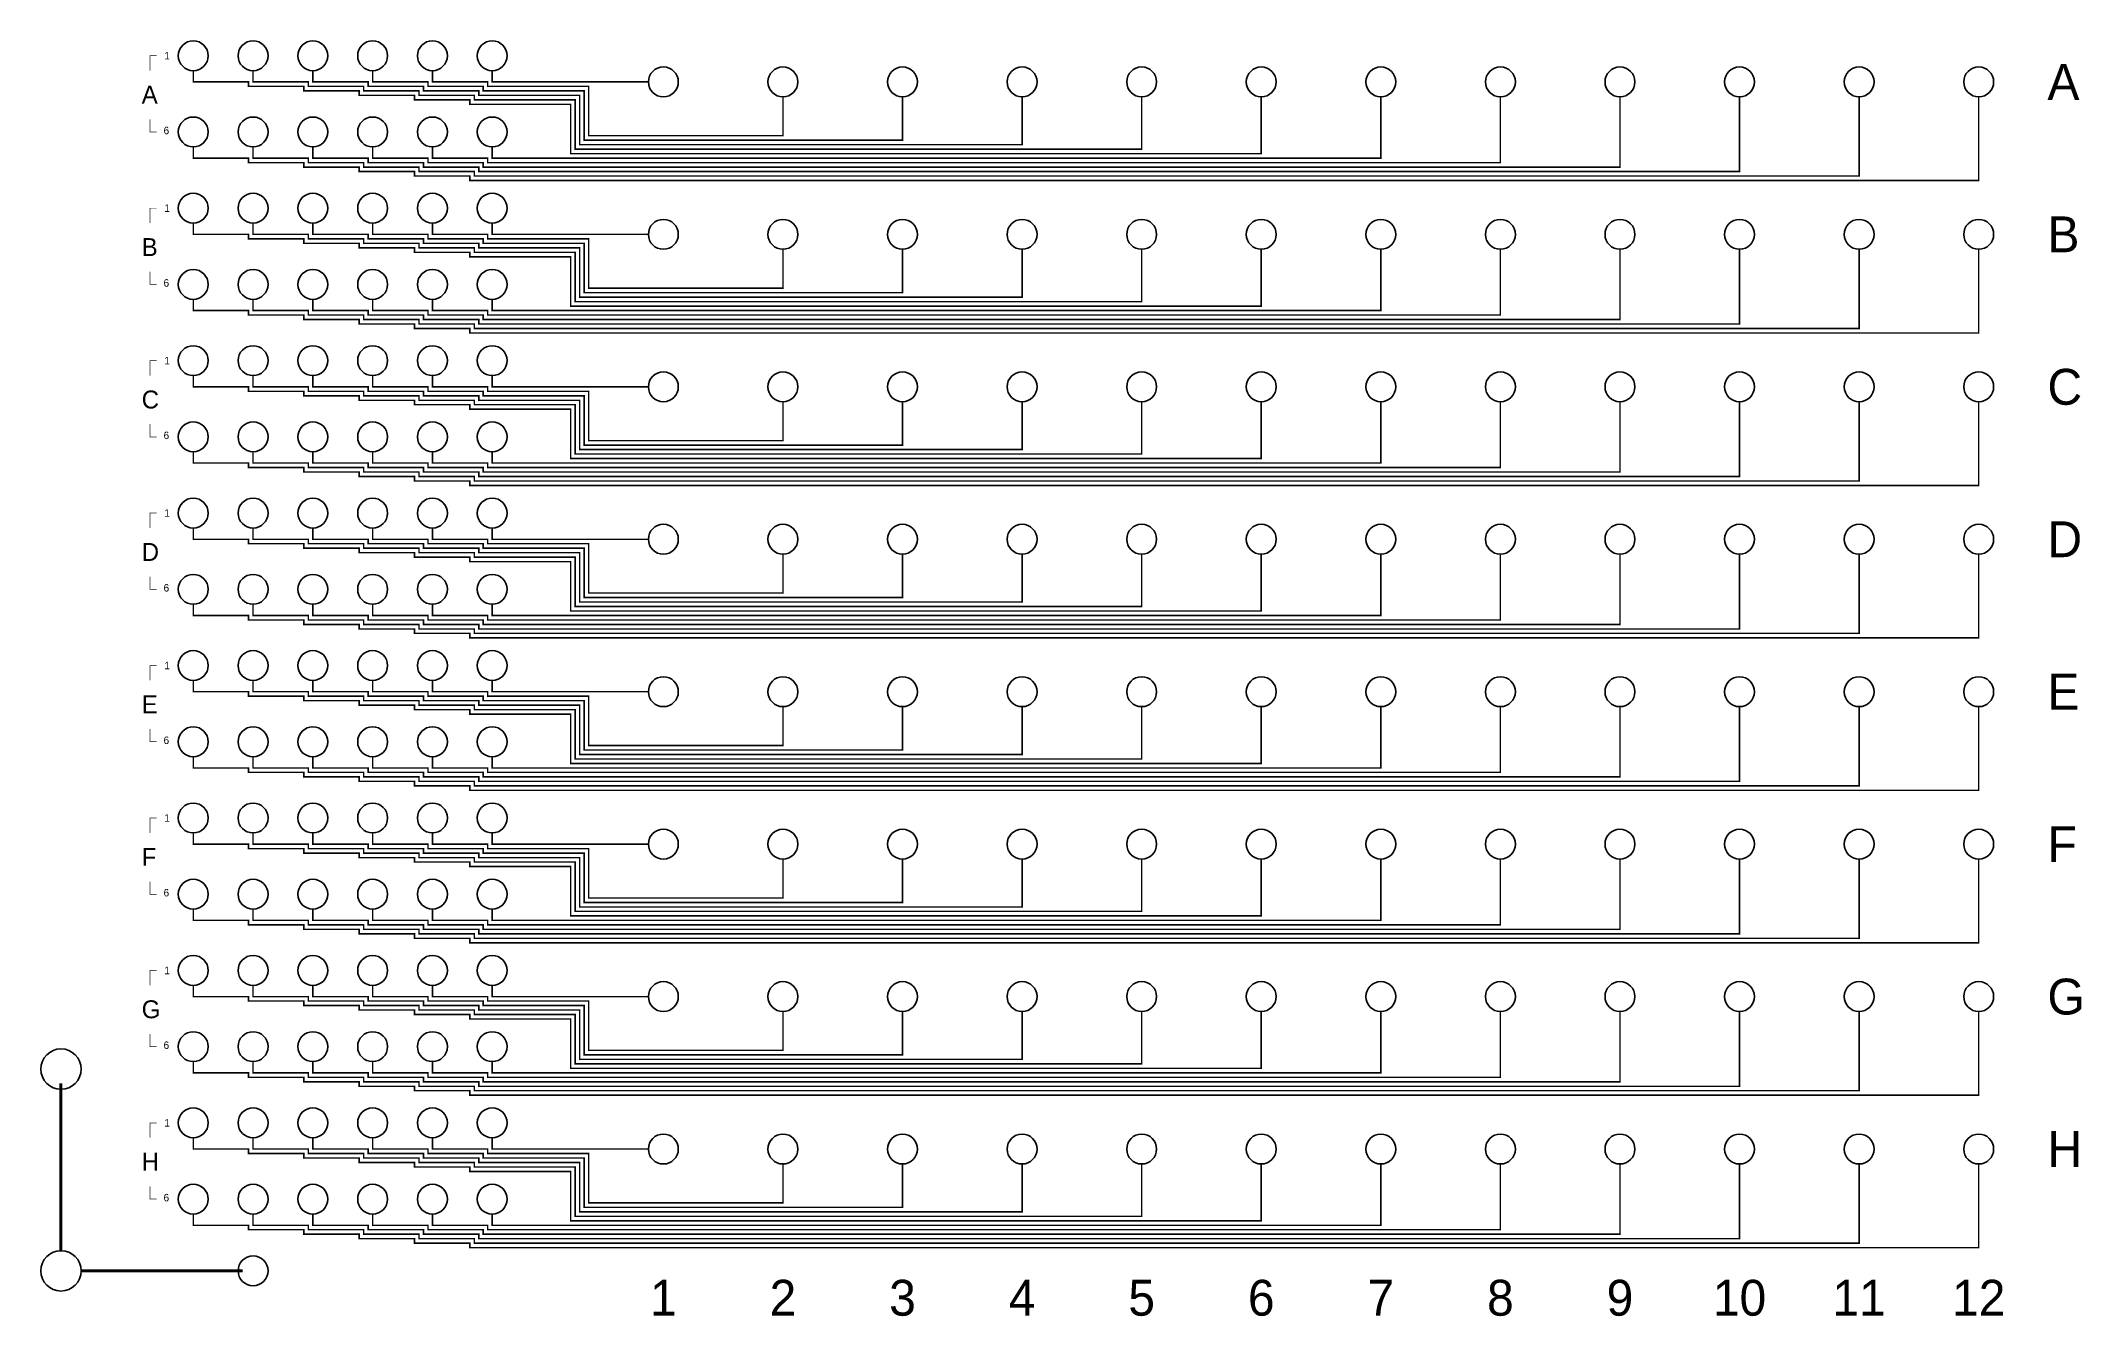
# Model space of a CAD drawing. Extents: x -33250 to 35003, y -23792 to 18875.
import ezdxf
from ezdxf.enums import TextEntityAlignment as Align

# ---------------------------------------------------------------- set-up
doc = ezdxf.new("R2010")
doc.units = 0
doc.layers.add('Reagent Routing', color=2, linetype='CONTINUOUS')

# ---------------------------------------------------------------- blocks, each defined once
blk = doc.blocks.new('*U6')
at = {"layer": 'Reagent Routing'}
blk.add_circle((0, -25), 500, dxfattribs=at)
blk = doc.blocks.new('*U7')
for p in [(0, 0), (4000, 0), (8000, 0), (12000, 0), (16000, 0), (20000, 0), (24000, 0), (28000, 0), (32000, 0), (36000, 0), (40000, 0), (44000, 0), (0, -5100), (4000, -5100), (8000, -5100), (12000, -5100), (16000, -5100), (20000, -5100), (24000, -5100), (28000, -5100), (32000, -5100), (36000, -5100), (40000, -5100), (44000, -5100), (0, -10200), (4000, -10200), (8000, -10200), (12000, -10200), (16000, -10200), (20000, -10200), (24000, -10200), (28000, -10200), (32000, -10200), (36000, -10200), (40000, -10200), (44000, -10200), (0, -15300), (4000, -15300), (8000, -15300), (12000, -15300), (16000, -15300), (20000, -15300), (24000, -15300), (28000, -15300), (32000, -15300), (36000, -15300), (40000, -15300), (44000, -15300), (0, -20400), (4000, -20400), (8000, -20400), (12000, -20400), (16000, -20400), (20000, -20400), (24000, -20400), (28000, -20400), (32000, -20400), (36000, -20400), (40000, -20400), (44000, -20400), (0, -25500), (4000, -25500), (8000, -25500), (12000, -25500), (16000, -25500), (20000, -25500), (24000, -25500), (28000, -25500), (32000, -25500), (36000, -25500), (40000, -25500), (44000, -25500), (0, -30600), (4000, -30600), (8000, -30600), (12000, -30600), (16000, -30600), (20000, -30600), (24000, -30600), (28000, -30600), (32000, -30600), (36000, -30600), (40000, -30600), (44000, -30600), (0, -35700), (4000, -35700), (8000, -35700), (12000, -35700), (16000, -35700), (20000, -35700), (24000, -35700), (28000, -35700), (32000, -35700), (36000, -35700), (40000, -35700), (44000, -35700)]:
    blk.add_blockref('*U6', p)
blk = doc.blocks.new('*U8')
at = {"layer": 'Reagent Routing'}
blk.add_circle((0, 0), 500, dxfattribs=at)
blk = doc.blocks.new('*U9')
for p in [(0, 0), (2000, 0), (4000, 0), (6000, 0), (8000, 0), (10000, 0), (0, -2550), (2000, -2550), (4000, -2550), (6000, -2550), (8000, -2550), (10000, -2550), (0, -5100), (2000, -5100), (4000, -5100), (6000, -5100), (8000, -5100), (10000, -5100), (0, -7650), (2000, -7650), (4000, -7650), (6000, -7650), (8000, -7650), (10000, -7650), (0, -10200), (2000, -10200), (4000, -10200), (6000, -10200), (8000, -10200), (10000, -10200), (0, -12750), (2000, -12750), (4000, -12750), (6000, -12750), (8000, -12750), (10000, -12750), (0, -15300), (2000, -15300), (4000, -15300), (6000, -15300), (8000, -15300), (10000, -15300), (0, -17850), (2000, -17850), (4000, -17850), (6000, -17850), (8000, -17850), (10000, -17850), (0, -20400), (2000, -20400), (4000, -20400), (6000, -20400), (8000, -20400), (10000, -20400), (0, -22950), (2000, -22950), (4000, -22950), (6000, -22950), (8000, -22950), (10000, -22950), (0, -25500), (2000, -25500), (4000, -25500), (6000, -25500), (8000, -25500), (10000, -25500), (0, -28050), (2000, -28050), (4000, -28050), (6000, -28050), (8000, -28050), (10000, -28050), (0, -30600), (2000, -30600), (4000, -30600), (6000, -30600), (8000, -30600), (10000, -30600), (0, -33150), (2000, -33150), (4000, -33150), (6000, -33150), (8000, -33150), (10000, -33150), (0, -35700), (2000, -35700), (4000, -35700), (6000, -35700), (8000, -35700), (10000, -35700), (0, -38250), (2000, -38250), (4000, -38250), (6000, -38250), (8000, -38250), (10000, -38250)]:
    blk.add_blockref('*U8', p)
blk = doc.blocks.new('*U12')
at = {"layer": 'Reagent Routing', "const_width": 50}
for points in [[(5450, -450), (3700, -450), (3700, -300), (1850, -300), (1850, -150), (0, -150), (0, 0), (-1850, 0), (-1850, 150), (-3700, 150), (-3700, 300), (-5550, 300), (-5550, 700)], [(5450, -300), (3850, -300), (3850, -150), (2000, -150), (2000, 0), (150, 0), (150, 150), (-1700, 150), (-1700, 300), (-3550, 300), (-3550, 700)], [(5450, -150), (4000, -150), (4000, 0), (2150, 0), (2150, 150), (300, 150), (300, 300), (-1550, 300), (-1550, 700)], [(5450, 0), (4150, 0), (4150, 150), (2300, 150), (2300, 300), (450, 300), (450, 700)], [(5450, 150), (4300, 150), (4300, 300), (2450, 300), (2450, 700)], [(4450, 700), (4450, 300), (5450, 300)]]:
    blk.add_lwpolyline(points, dxfattribs=at)
blk = doc.blocks.new('*U13')
for p in [(0, 0), (0, -2550), (0, -5100), (0, -7650), (0, -10200), (0, -12750), (0, -15300), (0, -17850), (0, -20400), (0, -22950), (0, -25500), (0, -28050), (0, -30600), (0, -33150), (0, -35700), (0, -38250)]:
    blk.add_blockref('*U12', p)
blk = doc.blocks.new('*U15')
at = {"layer": 'Reagent Routing', "const_width": 50}
for points in [[(-20400, 950), (-20400, 950), (-24650, 950)], [(-15925, 475), (-15925, -850), (-22425, -850), (-22425, 800), (-24650, 800)], [(-11925, 475), (-11925, -1000), (-22575, -1000), (-22575, 650), (-24650, 650)], [(-7925, 475), (-7925, -1150), (-22725, -1150), (-22725, 500), (-24650, 500)], [(-24650, -2350), (-24650, -2350), (24075, -2350), (24075, 475)], [(20075, 475), (20075, -2200), (-24650, -2200)], [(16075, 475), (16075, -2050), (-24650, -2050)], [(12075, 475), (12075, -1900), (-24650, -1900)], [(8075, 475), (8075, -1750), (-24650, -1750)], [(4075, 475), (4075, -1600), (-24650, -1600)], [(75, 475), (75, -1450), (-23025, -1450), (-23025, 200), (-24650, 200)], [(-3925, 475), (-3925, -1300), (-22875, -1300), (-22875, 350), (-24650, 350)]]:
    blk.add_lwpolyline(points, dxfattribs=at)
blk = doc.blocks.new('*U16')
for p in [(0, 0), (0, -5100), (0, -10200), (0, -15300), (0, -20400), (0, -25500), (0, -30600), (0, -35700)]:
    blk.add_blockref('*U15', p)
blk = doc.blocks.new('*U24')
at = {"layer": 'Reagent Routing', "const_width": 20}
for points in [[(-91.667, 1250), (-316.667, 1250), (-316.667, 750)], [(-91.667, -1300), (-316.667, -1300), (-316.667, -875)]]:
    blk.add_lwpolyline(points, dxfattribs=at)
at = {"layer": 'Reagent Routing'}
for s, p in [('1', (258.333, 1250)), ('6', (233.333, -1250))]:
    blk.add_text(s, height=250, dxfattribs=at).set_placement(p, align=Align.MIDDLE_CENTER)
blk = doc.blocks.new('*U25')
for p in [(0, 0), (0, -5100), (0, -10200), (0, -15300), (0, -20400), (0, -25500), (0, -30600), (0, -35700)]:
    blk.add_blockref('*U24', p)

msp = doc.modelspace()

# ---------------------------------------------------------------- linework, layer by layer
at = {"layer": 'Reagent Routing', "const_width": 100}
for points in [[(-32575, -21625), (-32575, -16000)], [(-26500, -22275), (-31925, -22275)]]:
    msp.add_lwpolyline(points, dxfattribs=at)
at = {"layer": 'Reagent Routing'}
for centre, radius in [((-32575, -15525), 675), ((-32575, -22275), 675), ((-26150, -22275), 500)]:
    msp.add_circle(centre, radius, dxfattribs=at)

# ---------------------------------------------------------------- block references
for name, p in [('*U25', (-29283, 17125)), ('*U9', (-28150, 18375)), ('*U13', (-22600, 17200)), ('*U7', (-12425, 17525)), ('*U16', (7500, 16550))]:
    msp.add_blockref(name, p)

# ---------------------------------------------------------------- texts
for s, height, p in [('A', 1200, (33875, 17500)), ('A', 600, (-29875, 17075)), ('B', 1200, (33875, 12400)), ('B', 600, (-29875, 11975)), ('C', 1200, (33875, 7300)), ('C', 600, (-29875, 6875)), ('D', 1200, (33875, 2200)), ('D', 600, (-29875, 1775)), ('E', 1200, (33875, -2900)), ('E', 600, (-29875, -3325)), ('F', 1200, (33875, -8000)), ('F', 600, (-29875, -8425)), ('G', 1200, (33875, -13100)), ('G', 600, (-29875, -13525)), ('H', 1200, (33875, -18200)), ('H', 600, (-29875, -18625))]:
    msp.add_text(s, height=height, dxfattribs=at).set_placement(p, align=Align.MIDDLE_LEFT)
for s, p in [('1', (-12425, -23775)), ('2', (-8425, -23775)), ('3', (-4425, -23775)), ('4', (-425, -23775)), ('5', (3575, -23775)), ('6', (7575, -23775)), ('7', (11575, -23775)), ('8', (15575, -23775)), ('9', (19575, -23775)), ('10', (23575, -23775)), ('11', (27575, -23775)), ('12', (31575, -23775))]:
    msp.add_text(s, height=1200, dxfattribs=at).set_placement(p, align=Align.CENTER)

doc.saveas('drawing.dxf')
